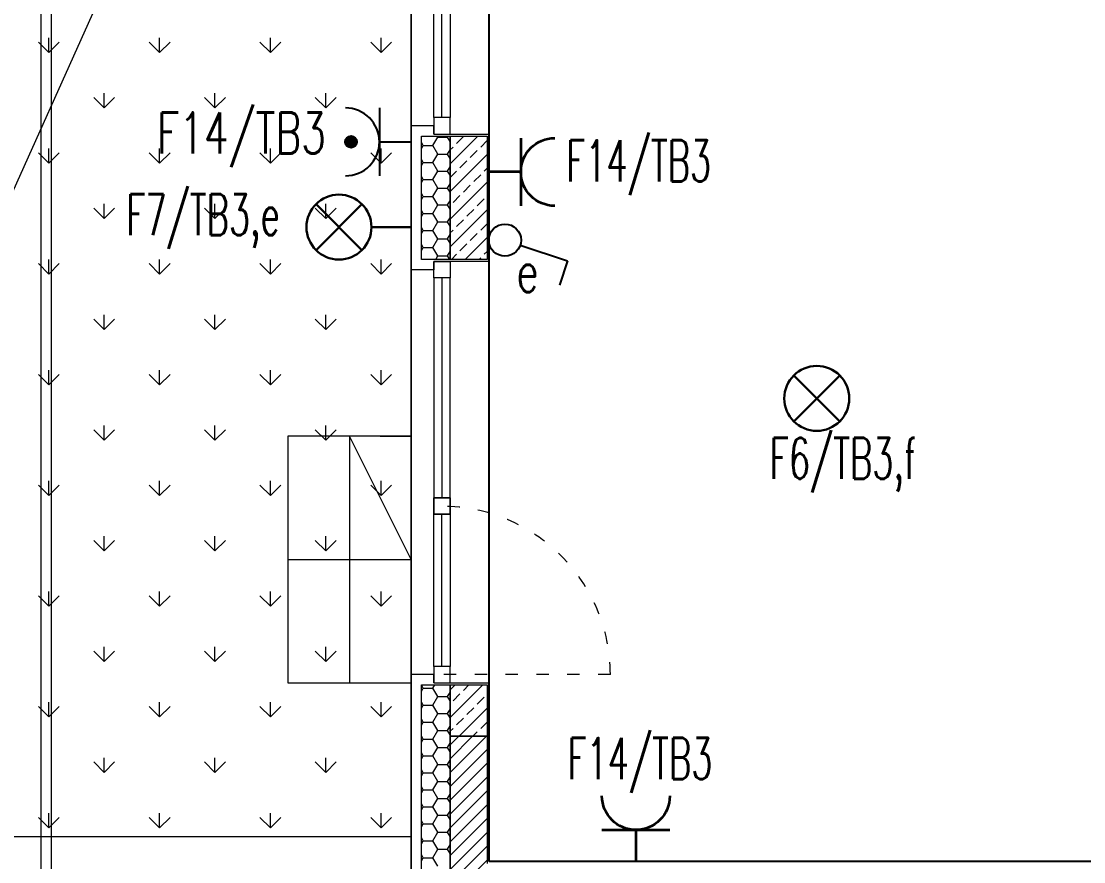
# Model space of a CAD drawing. Header units: millimetres. Extents: x 1780 to 154263, y -7240 to 17216.
# Drawn here: x 123685 to 124202, y 2882 to 3291 of the extents above; entities that cross this region are included whole.
import ezdxf

# ---------------------------------------------------------------- set-up
doc = ezdxf.new("R2010")
doc.units = ezdxf.units.MM
doc.linetypes.add('ACAD_ISO03W100', pattern=[30, 12, -18])
for name, color, linetype, lineweight in [('2d_SX_gruba przekroje', 90, 'Continuous', 20), ('2d_SX_oznaczenia', 40, 'Continuous', 0), ('2d_SX_stolarka okienna', 5, 'Continuous', 5), ('2d_SX_szraf', 251, 'Continuous', 0), ('2d_SX_warstwy', 181, 'Continuous', 9), ('2d_SX_widok', 10, 'Continuous', 9)]:
    doc.layers.add(name, color=color, linetype=linetype, lineweight=lineweight)
doc.layers.add('2d_SX_powierzchnia', color=251, linetype='Continuous', plot=False)
doc.layers.add('2d_SX_rewizja 18 września', color=210, linetype='Continuous')
doc.layers.add('60 instalacje elektryka', color=10, linetype='Continuous')
doc.styles.add('OPIS', font='simplex.shx', dxfattribs={"width": 0.7, "height": 4})

# ---------------------------------------------------------------- blocks, each defined once
blk = doc.blocks.new('lampa1')
at = {"layer": '60 instalacje elektryka', "lineweight": 30}
for p, q in [((2045.42, 2946.75), (2067.75, 2924.42)), ((2067.75, 2946.75), (2045.42, 2924.42))]:
    blk.add_line(p, q, dxfattribs=at)
blk.add_circle((2056.58, 2935.58), 15.79, dxfattribs=at)
blk = doc.blocks.new('kinkiet')
at = {"layer": '60 instalacje elektryka', "lineweight": 30}
for p, q in [((-249830.13, -8956.18), (-249807.78, -8978.54)), ((-249830.13, -8978.54), (-249807.78, -8956.18)), ((-249834.76, -8967.36), (-249854.04, -8967.36))]:
    blk.add_line(p, q, dxfattribs=at)
blk.add_circle((-249818.96, -8967.36), 15.81, dxfattribs=at)
blk = doc.blocks.new('jednobiegunowy')
at = {"layer": '60 instalacje elektryka'}
for p, q in [((2190.56, 2793.4), (2200.02, 2802.78)), ((2200.02, 2802.78), (2204.88, 2797.97))]:
    blk.add_line(p, q, dxfattribs=at)
blk.add_circle((2187.5, 2790.37), 4.3, dxfattribs=at)
blk = doc.blocks.new('gniazdo')
at = {"layer": '60 instalacje elektryka', "lineweight": 35}
for p, q in [((1911.132, 1039.393), (1911.132, 1043.76)), ((1911.132, 1041.576), (1909.09, 1041.576))]:
    blk.add_line(p, q, dxfattribs=at)
blk.add_arc((1913.316, 1041.576), 2.184, 90, 270, dxfattribs=at)
blk = doc.blocks.new('gniazdo IP44')
at = {"layer": '60 instalacje elektryka'}
h = blk.add_hatch(color=256, dxfattribs=at)
h.dxf.hatch_style = 1
edge = h.paths.add_edge_path()
edge.add_arc((1758.87, 20893.39), 2.87, 0, 360)
at = {"layer": '60 instalacje elektryka', "lineweight": 25}
for p, q in [((1775.37, 20879.59), (1742.37, 20879.59)), ((1758.87, 20879.59), (1758.87, 20864.16))]:
    blk.add_line(p, q, dxfattribs=at)
at = {"layer": '60 instalacje elektryka'}
blk.add_circle((1758.87, 20893.39), 2.87, dxfattribs=at)
at = {"layer": '60 instalacje elektryka', "lineweight": 25}
blk.add_arc((1758.87, 20896.09), 16.5, 180, 0, dxfattribs=at)
blk = doc.blocks.new('2p bc')
at = {"layer": '2d_SX_gruba przekroje', "color": 8}
for p, q in [((107688, 1648.67), (107677, 1648.67)), ((107677, 1648.67), (107677, 1644.67)), ((107677, 1582.67), (107677, 1644.67)), ((107688, 1644.67), (107688, 1648.67)), ((107688, 1644.67), (107715, 1644.67)), ((107715, 1644.67), (107715, 1582.67)), ((107677, 1578.67), (107677, 1582.67)), ((107688, 1582.67), (107688, 1578.67)), ((107715, 1582.67), (107688, 1582.67)), ((107688, 1578.67), (107677, 1578.67)), ((107688, 1381.67), (107677, 1381.67)), ((107677, 1381.67), (107677, 1377.67)), ((107688, 1377.67), (107688, 1381.67)), ((107677, 1252.67), (107677, 1377.67)), ((107688, 1377.67), (107715, 1377.67)), ((107715, 1377.67), (107715, 1290.67)), ((107715, 1290.67), (108186, 1290.67))]:
    blk.add_line(p, q, dxfattribs=at)
at = {"layer": '2d_SX_oznaczenia', "color": 8, "ltscale": 0.5}
for p, q in [((107677, 1437.67), (107647, 1497.67)), ((107617, 1437.67), (107677, 1437.67))]:
    blk.add_line(p, q, dxfattribs=at)
at = {"layer": '2d_SX_powierzchnia', "color": 8}
for p, q in [((107715, 1290.67), (107715, 1830.67)), ((108406, 1290.67), (107715, 1290.67))]:
    blk.add_line(p, q, dxfattribs=at)
at = {"layer": '2d_SX_stolarka okienna', "color": 8, "linetype": 'ACAD_ISO03W100', "ltscale": 0.5}
blk.add_line((107774, 1381.67), (107692, 1381.67), dxfattribs=at)
at = {"layer": '2d_SX_stolarka okienna', "color": 8}
for points in [[(107696, 1652.67), (107688, 1652.67), (107688, 1740.67), (107696, 1740.67)], [(107696, 1644.67), (107696, 1652.67), (107688, 1652.67), (107688, 1644.67), (107696, 1644.67)], [(107696, 1582.67), (107696, 1574.67), (107688, 1574.67), (107688, 1582.67), (107696, 1582.67)], [(107696, 1574.67), (107688, 1574.67), (107688, 1467.67), (107696, 1467.67)], [(107696, 1459.67), (107696, 1467.67), (107688, 1467.67), (107688, 1459.67), (107696, 1459.67)], [(107696, 1467.67), (107696, 1459.67), (107688, 1459.67), (107688, 1467.67), (107696, 1467.67)], [(107696, 1385.67), (107688, 1385.67), (107688, 1459.67), (107696, 1459.67)], [(107696, 1377.67), (107696, 1385.67), (107688, 1385.67), (107688, 1377.67), (107696, 1377.67)]]:
    blk.add_lwpolyline(points, close=True, dxfattribs=at)
for points in [[(107692, 1652.67), (107692, 1740.67)], [(107692, 1574.67), (107692, 1467.67)], [(107692, 1385.67), (107692, 1459.67)]]:
    blk.add_lwpolyline(points, dxfattribs=at)
at = {"layer": '2d_SX_stolarka okienna', "color": 8, "linetype": 'ACAD_ISO03W100', "ltscale": 0.5}
blk.add_arc((107691.93, 1381.5), 82.07, 0.1168, 89.9514, dxfattribs=at)
at = {"layer": '2d_SX_szraf', "color": 8}
for p, q in [((107677, 2048.67), (107387, 1402.67)), ((107677, 2048.67), (107677, 1302.67)), ((107677, 1302.67), (107287, 1302.67))]:
    blk.add_line(p, q, dxfattribs=at)
at = {"layer": '2d_SX_szraf', "color": 8, "linetype": 'Continuous'}
for p, q in [((107500.76, 1684.32), (107500.76, 1691.46)), ((107554.64, 1684.32), (107554.64, 1691.46)), ((107608.52, 1684.32), (107608.52, 1691.46)), ((107662.41, 1684.32), (107662.41, 1691.46)), ((107500.76, 1684.32), (107495.71, 1689.37)), ((107500.76, 1684.32), (107505.81, 1689.37)), ((107554.64, 1684.32), (107549.59, 1689.37)), ((107554.64, 1684.32), (107559.69, 1689.37)), ((107608.52, 1684.32), (107603.47, 1689.37)), ((107608.52, 1684.32), (107613.58, 1689.37)), ((107662.41, 1684.32), (107657.35, 1689.37)), ((107662.41, 1684.32), (107667.46, 1689.37)), ((107527.7, 1657.38), (107522.65, 1662.43)), ((107527.7, 1657.38), (107527.7, 1664.52)), ((107527.7, 1657.38), (107532.75, 1662.43)), ((107581.58, 1657.38), (107576.53, 1662.43)), ((107581.58, 1657.38), (107581.58, 1664.52)), ((107581.58, 1657.38), (107586.63, 1662.43)), ((107635.46, 1657.38), (107630.41, 1662.43)), ((107635.46, 1657.38), (107635.46, 1664.52)), ((107635.46, 1657.38), (107640.52, 1662.43)), ((107682.9, 1639.02), (107682, 1640.58)), ((107687.66, 1639.02), (107690.04, 1643.15)), ((107690.04, 1643.15), (107689.74, 1643.67)), ((107690.04, 1643.15), (107694.8, 1643.15)), ((107694.8, 1643.15), (107695.1, 1643.67)), ((107696, 1641.08), (107694.8, 1643.15)), ((107696, 1643.66), (107696, 1643.67)), ((107696, 1630.19), (107709.47, 1643.67)), ((107699.09, 1640.02), (107702.46, 1643.39)), ((107710.88, 1638.34), (107714, 1641.46)), ((107500.76, 1630.44), (107495.71, 1635.49)), ((107500.76, 1630.44), (107500.76, 1637.58)), ((107500.76, 1630.44), (107505.81, 1635.49)), ((107554.64, 1630.44), (107549.59, 1635.49)), ((107554.64, 1630.44), (107554.64, 1637.58)), ((107554.64, 1630.44), (107559.69, 1635.49)), ((107608.52, 1630.44), (107603.47, 1635.49)), ((107608.52, 1630.44), (107608.52, 1637.58)), ((107608.52, 1630.44), (107613.58, 1635.49)), ((107662.41, 1630.44), (107657.35, 1635.49)), ((107662.41, 1630.44), (107662.41, 1637.58)), ((107662.41, 1630.44), (107667.46, 1635.49)), ((107682, 1637.47), (107682.9, 1639.02)), ((107682.9, 1639.02), (107687.66, 1639.02)), ((107690.04, 1634.9), (107687.66, 1639.02)), ((107687.66, 1630.77), (107690.04, 1634.9)), ((107690.04, 1634.9), (107694.8, 1634.9)), ((107694.8, 1634.9), (107696, 1636.97)), ((107696, 1632.83), (107694.8, 1634.9)), ((107696, 1636.93), (107697.41, 1638.34)), ((107696, 1616.72), (107714, 1634.72)), ((107705.82, 1633.28), (107709.19, 1636.65)), ((107682.9, 1630.77), (107682, 1632.33)), ((107682, 1629.22), (107682.9, 1630.77)), ((107682.9, 1630.77), (107687.66, 1630.77)), ((107690.04, 1626.65), (107687.66, 1630.77)), ((107700.77, 1628.23), (107704.14, 1631.6)), ((107682.9, 1622.52), (107682, 1624.08)), ((107687.66, 1622.52), (107690.04, 1626.65)), ((107690.04, 1626.65), (107694.8, 1626.65)), ((107694.8, 1626.65), (107696, 1628.72)), ((107696, 1624.58), (107694.8, 1626.65)), ((107696, 1623.46), (107699.09, 1626.55)), ((107707.51, 1621.5), (107710.88, 1624.87)), ((107712.56, 1626.55), (107714, 1627.99)), ((107682, 1620.97), (107682.9, 1622.52)), ((107682.9, 1622.52), (107687.66, 1622.52)), ((107690.04, 1618.4), (107687.66, 1622.52)), ((107694.8, 1618.4), (107696, 1620.47)), ((107696, 1603.25), (107714, 1621.25)), ((107702.46, 1616.45), (107705.82, 1619.81)), ((107682.9, 1614.28), (107682, 1615.83)), ((107682, 1612.72), (107682.9, 1614.28)), ((107682.9, 1614.28), (107687.66, 1614.28)), ((107687.66, 1614.28), (107690.04, 1618.4)), ((107690.04, 1610.15), (107687.66, 1614.28)), ((107690.04, 1618.4), (107694.8, 1618.4)), ((107696, 1616.33), (107694.8, 1618.4)), ((107697.41, 1611.39), (107700.77, 1614.76)), ((107527.7, 1603.5), (107522.65, 1608.55)), ((107527.7, 1603.5), (107527.7, 1610.64)), ((107527.7, 1603.5), (107532.75, 1608.55)), ((107581.58, 1603.5), (107576.53, 1608.55)), ((107581.58, 1603.5), (107581.58, 1610.64)), ((107581.58, 1603.5), (107586.63, 1608.55)), ((107635.46, 1603.5), (107630.41, 1608.55)), ((107635.46, 1603.5), (107635.46, 1610.64)), ((107635.46, 1603.5), (107640.52, 1608.55)), ((107687.66, 1606.03), (107690.04, 1610.15)), ((107690.04, 1610.15), (107694.8, 1610.15)), ((107694.8, 1610.15), (107696, 1612.22)), ((107696, 1608.08), (107694.8, 1610.15)), ((107709.19, 1609.71), (107712.56, 1613.08)), ((107682.9, 1606.03), (107682, 1607.58)), ((107682, 1604.47), (107682.9, 1606.03)), ((107682.9, 1606.03), (107687.66, 1606.03)), ((107690.04, 1601.9), (107687.66, 1606.03)), ((107694.8, 1601.9), (107696, 1603.97)), ((107696, 1589.78), (107714, 1607.78)), ((107699.09, 1599.61), (107702.46, 1602.98)), ((107704.14, 1604.66), (107707.51, 1608.03)), ((107682.9, 1597.78), (107682, 1599.33)), ((107682, 1596.22), (107682.9, 1597.78)), ((107682.9, 1597.78), (107687.66, 1597.78)), ((107687.66, 1597.78), (107690.04, 1601.9)), ((107690.04, 1593.65), (107687.66, 1597.78)), ((107690.04, 1601.9), (107694.8, 1601.9)), ((107696, 1599.83), (107694.8, 1601.9)), ((107696, 1596.52), (107697.41, 1597.92)), ((107710.88, 1597.92), (107714, 1601.05)), ((107687.66, 1589.53), (107690.04, 1593.65)), ((107690.04, 1593.65), (107694.8, 1593.65)), ((107694.8, 1593.65), (107696, 1595.72)), ((107696, 1591.58), (107694.8, 1593.65)), ((107703.35, 1583.67), (107714, 1594.31)), ((107705.82, 1592.87), (107709.19, 1596.24)), ((107682.9, 1589.53), (107682, 1591.09)), ((107682, 1587.97), (107682.9, 1589.53)), ((107682.9, 1589.53), (107687.66, 1589.53)), ((107690.04, 1585.4), (107687.66, 1589.53)), ((107694.8, 1585.4), (107696, 1587.47)), ((107700.77, 1587.82), (107704.14, 1591.19)), ((107712.56, 1586.14), (107714, 1587.58)), ((107500.76, 1576.55), (107500.76, 1583.7)), ((107554.64, 1576.55), (107554.64, 1583.7)), ((107608.52, 1576.55), (107608.52, 1583.7)), ((107662.41, 1576.55), (107662.41, 1583.7)), ((107689.04, 1583.67), (107690.04, 1585.4)), ((107690.04, 1585.4), (107694.8, 1585.4)), ((107695.81, 1583.67), (107694.8, 1585.4)), ((107696.62, 1583.67), (107699.09, 1586.14)), ((107710.09, 1583.67), (107710.88, 1584.45)), ((107500.76, 1576.55), (107495.71, 1581.61)), ((107500.76, 1576.55), (107505.81, 1581.61)), ((107554.64, 1576.55), (107549.59, 1581.61)), ((107554.64, 1576.55), (107559.69, 1581.61)), ((107608.52, 1576.55), (107603.47, 1581.61)), ((107608.52, 1576.55), (107613.58, 1581.61)), ((107662.41, 1576.55), (107657.35, 1581.61)), ((107662.41, 1576.55), (107667.46, 1581.61)), ((107527.7, 1549.61), (107527.7, 1556.76)), ((107581.58, 1549.61), (107581.58, 1556.76)), ((107635.46, 1549.61), (107635.46, 1556.76)), ((107527.7, 1549.61), (107522.65, 1554.67)), ((107527.7, 1549.61), (107532.75, 1554.67)), ((107581.58, 1549.61), (107576.53, 1554.67)), ((107581.58, 1549.61), (107586.63, 1554.67)), ((107635.46, 1549.61), (107630.41, 1554.67)), ((107635.46, 1549.61), (107640.52, 1554.67)), ((107500.76, 1522.67), (107495.71, 1527.72)), ((107500.76, 1522.67), (107500.76, 1529.82)), ((107500.76, 1522.67), (107505.81, 1527.72)), ((107554.64, 1522.67), (107549.59, 1527.72)), ((107554.64, 1522.67), (107554.64, 1529.82)), ((107554.64, 1522.67), (107559.69, 1527.72)), ((107608.52, 1522.67), (107603.47, 1527.72)), ((107608.52, 1522.67), (107608.52, 1529.82)), ((107608.52, 1522.67), (107613.58, 1527.72)), ((107662.41, 1522.67), (107657.35, 1527.72)), ((107662.41, 1522.67), (107662.41, 1529.82)), ((107662.41, 1522.67), (107667.46, 1527.72)), ((107527.7, 1495.73), (107522.65, 1500.78)), ((107527.7, 1495.73), (107527.7, 1502.88)), ((107527.7, 1495.73), (107532.75, 1500.78)), ((107581.58, 1495.73), (107576.53, 1500.78)), ((107581.58, 1495.73), (107581.58, 1502.88)), ((107581.58, 1495.73), (107586.63, 1500.78)), ((107635.46, 1495.73), (107630.41, 1500.78)), ((107635.46, 1495.73), (107635.46, 1502.88)), ((107635.46, 1495.73), (107640.52, 1500.78)), ((107500.76, 1468.79), (107495.71, 1473.84)), ((107500.76, 1468.79), (107500.76, 1475.94)), ((107500.76, 1468.79), (107505.81, 1473.84)), ((107554.64, 1468.79), (107549.59, 1473.84)), ((107554.64, 1468.79), (107554.64, 1475.94)), ((107554.64, 1468.79), (107559.69, 1473.84)), ((107608.52, 1468.79), (107603.47, 1473.84)), ((107608.52, 1468.79), (107608.52, 1475.94)), ((107608.52, 1468.79), (107613.58, 1473.84)), ((107662.41, 1468.79), (107657.35, 1473.84)), ((107662.41, 1468.79), (107662.41, 1475.94)), ((107662.41, 1468.79), (107667.46, 1473.84)), ((107527.7, 1441.85), (107527.7, 1448.99)), ((107581.58, 1441.85), (107581.58, 1448.99)), ((107635.46, 1441.85), (107635.46, 1448.99)), ((107527.7, 1441.85), (107522.65, 1446.9)), ((107527.7, 1441.85), (107532.75, 1446.9)), ((107581.58, 1441.85), (107576.53, 1446.9)), ((107581.58, 1441.85), (107586.63, 1446.9)), ((107635.46, 1441.85), (107630.41, 1446.9)), ((107635.46, 1441.85), (107640.52, 1446.9)), ((107500.76, 1414.91), (107500.76, 1422.05)), ((107554.64, 1414.91), (107554.64, 1422.05)), ((107608.52, 1414.91), (107608.52, 1422.05)), ((107662.41, 1414.91), (107662.41, 1422.05)), ((107500.76, 1414.91), (107495.71, 1419.96)), ((107500.76, 1414.91), (107505.81, 1419.96)), ((107554.64, 1414.91), (107549.59, 1419.96)), ((107554.64, 1414.91), (107559.69, 1419.96)), ((107608.52, 1414.91), (107603.47, 1419.96)), ((107608.52, 1414.91), (107613.58, 1419.96)), ((107662.41, 1414.91), (107657.35, 1419.96)), ((107662.41, 1414.91), (107667.46, 1419.96)), ((107527.7, 1387.97), (107522.65, 1393.02)), ((107527.7, 1387.97), (107527.7, 1395.11)), ((107527.7, 1387.97), (107532.75, 1393.02)), ((107581.58, 1387.97), (107576.53, 1393.02)), ((107581.58, 1387.97), (107581.58, 1395.11)), ((107581.58, 1387.97), (107586.63, 1393.02)), ((107635.46, 1387.97), (107630.41, 1393.02)), ((107635.46, 1387.97), (107635.46, 1395.11)), ((107635.46, 1387.97), (107640.52, 1393.02)), ((107682.9, 1375.06), (107682, 1376.61)), ((107687.66, 1375.06), (107688.59, 1376.67)), ((107696, 1374.26), (107698.41, 1376.67)), ((107696, 1360.79), (107711.88, 1376.67)), ((107702.46, 1373.98), (107705.14, 1376.67)), ((107682, 1373.5), (107682.9, 1375.06)), ((107682.9, 1375.06), (107687.66, 1375.06)), ((107690.04, 1370.93), (107687.66, 1375.06)), ((107687.66, 1366.81), (107690.04, 1370.93)), ((107690.04, 1370.93), (107694.8, 1370.93)), ((107694.8, 1370.93), (107696, 1373)), ((107696, 1368.86), (107694.8, 1370.93)), ((107697.41, 1368.93), (107700.77, 1372.3)), ((107709.19, 1367.24), (107712.56, 1370.61)), ((107500.76, 1361.03), (107495.71, 1366.08)), ((107500.76, 1361.03), (107500.76, 1368.17)), ((107500.76, 1361.03), (107505.81, 1366.08)), ((107554.64, 1361.03), (107549.59, 1366.08)), ((107554.64, 1361.03), (107554.64, 1368.17)), ((107554.64, 1361.03), (107559.69, 1366.08)), ((107608.52, 1361.03), (107603.47, 1366.08)), ((107608.52, 1361.03), (107608.52, 1368.17)), ((107608.52, 1361.03), (107613.58, 1366.08)), ((107662.41, 1361.03), (107657.35, 1366.08)), ((107662.41, 1361.03), (107662.41, 1368.17)), ((107662.41, 1361.03), (107667.46, 1366.08)), ((107682.9, 1366.81), (107682, 1368.37)), ((107682, 1365.25), (107682.9, 1366.81)), ((107682.9, 1366.81), (107687.66, 1366.81)), ((107690.04, 1362.68), (107687.66, 1366.81)), ((107700.35, 1351.67), (107714, 1365.32)), ((107704.14, 1362.19), (107707.51, 1365.56)), ((107682.9, 1358.56), (107682, 1360.12)), ((107687.66, 1358.56), (107690.04, 1362.68)), ((107690.04, 1362.68), (107694.8, 1362.68)), ((107694.8, 1362.68), (107696, 1364.75)), ((107696, 1360.61), (107694.8, 1362.68)), ((107699.09, 1357.14), (107702.46, 1360.51)), ((107682, 1357), (107682.9, 1358.56)), ((107682.9, 1358.56), (107687.66, 1358.56)), ((107690.04, 1354.44), (107687.66, 1358.56)), ((107694.8, 1354.44), (107696, 1356.51)), ((107696, 1354.05), (107697.41, 1355.46)), ((107710.88, 1355.46), (107714, 1358.58)), ((107682.9, 1350.31), (107682, 1351.87)), ((107682, 1348.75), (107682.9, 1350.31)), ((107682.9, 1350.31), (107687.66, 1350.31)), ((107687.66, 1350.31), (107690.04, 1354.44)), ((107690.04, 1346.19), (107687.66, 1350.31)), ((107690.04, 1354.44), (107694.8, 1354.44)), ((107696, 1352.37), (107694.8, 1354.44)), ((107696, 1347.48), (107700.19, 1351.67)), ((107696, 1340.74), (107706.92, 1351.67)), ((107696, 1334.01), (107713.66, 1351.67)), ((107707.08, 1351.67), (107709.19, 1353.77)), ((107713.82, 1351.67), (107714, 1351.84)), ((107687.66, 1342.06), (107690.04, 1346.19)), ((107690.04, 1346.19), (107694.8, 1346.19)), ((107694.8, 1346.19), (107696, 1348.26)), ((107696, 1344.12), (107694.8, 1346.19)), ((107696, 1327.27), (107714, 1345.27)), ((107527.7, 1334.09), (107527.7, 1341.23)), ((107581.58, 1334.09), (107581.58, 1341.23)), ((107635.46, 1334.09), (107635.46, 1341.23)), ((107682.9, 1342.06), (107682, 1343.62)), ((107682, 1340.51), (107682.9, 1342.06)), ((107682.9, 1342.06), (107687.66, 1342.06)), ((107690.04, 1337.94), (107687.66, 1342.06)), ((107694.8, 1337.94), (107696, 1340.01)), ((107527.7, 1334.09), (107522.65, 1339.14)), ((107527.7, 1334.09), (107532.75, 1339.14)), ((107581.58, 1334.09), (107576.53, 1339.14)), ((107581.58, 1334.09), (107586.63, 1339.14)), ((107635.46, 1334.09), (107630.41, 1339.14)), ((107635.46, 1334.09), (107640.52, 1339.14)), ((107682.9, 1333.81), (107682, 1335.37)), ((107687.66, 1333.81), (107690.04, 1337.94)), ((107690.04, 1337.94), (107694.8, 1337.94)), ((107696, 1335.87), (107694.8, 1337.94)), ((107696, 1320.53), (107714, 1338.53)), ((107682, 1332.26), (107682.9, 1333.81)), ((107682.9, 1333.81), (107687.66, 1333.81)), ((107690.04, 1329.69), (107687.66, 1333.81)), ((107687.66, 1325.56), (107690.04, 1329.69)), ((107690.04, 1329.69), (107694.8, 1329.69)), ((107694.8, 1329.69), (107696, 1331.76)), ((107696, 1327.62), (107694.8, 1329.69)), ((107696, 1313.8), (107714, 1331.8)), ((107682.9, 1325.56), (107682, 1327.12)), ((107682, 1324.01), (107682.9, 1325.56)), ((107682.9, 1325.56), (107687.66, 1325.56)), ((107690.04, 1321.44), (107687.66, 1325.56)), ((107696, 1307.06), (107714, 1325.06)), ((107682.9, 1317.32), (107682, 1318.87)), ((107687.66, 1317.32), (107690.04, 1321.44)), ((107690.04, 1321.44), (107694.8, 1321.44)), ((107694.8, 1321.44), (107696, 1323.51)), ((107696, 1319.37), (107694.8, 1321.44)), ((107500.76, 1307.15), (107500.76, 1314.29)), ((107554.64, 1307.15), (107554.64, 1314.29)), ((107608.52, 1307.15), (107608.52, 1314.29)), ((107662.41, 1307.15), (107662.41, 1314.29)), ((107682, 1315.76), (107682.9, 1317.32)), ((107682.9, 1317.32), (107687.66, 1317.32)), ((107690.04, 1313.19), (107687.66, 1317.32)), ((107694.8, 1313.19), (107696, 1315.26)), ((107696, 1300.33), (107714, 1318.33)), ((107500.76, 1307.15), (107495.71, 1312.2)), ((107500.76, 1307.15), (107505.81, 1312.2)), ((107554.64, 1307.15), (107549.59, 1312.2)), ((107554.64, 1307.15), (107559.69, 1312.2)), ((107608.52, 1307.15), (107603.47, 1312.2)), ((107608.52, 1307.15), (107613.58, 1312.2)), ((107662.41, 1307.15), (107657.35, 1312.2)), ((107662.41, 1307.15), (107667.46, 1312.2)), ((107682.9, 1309.07), (107682, 1310.62)), ((107682, 1307.51), (107682.9, 1309.07)), ((107682.9, 1309.07), (107687.66, 1309.07)), ((107687.66, 1309.07), (107690.04, 1313.19)), ((107690.04, 1304.94), (107687.66, 1309.07)), ((107690.04, 1313.19), (107694.8, 1313.19)), ((107696, 1311.12), (107694.8, 1313.19)), ((107696, 1293.59), (107714, 1311.59)), ((107687.66, 1300.82), (107690.04, 1304.94)), ((107690.04, 1304.94), (107694.8, 1304.94)), ((107694.8, 1304.94), (107696, 1307.01)), ((107696, 1302.87), (107694.8, 1304.94)), ((107696, 1286.86), (107714, 1304.86)), ((107682.9, 1300.82), (107682, 1302.37)), ((107682, 1299.26), (107682.9, 1300.82)), ((107682.9, 1300.82), (107687.66, 1300.82)), ((107690.04, 1296.69), (107687.66, 1300.82)), ((107694.8, 1296.69), (107696, 1298.76)), ((107696, 1280.12), (107714, 1298.12)), ((107682.9, 1292.57), (107682, 1294.13)), ((107687.66, 1292.57), (107690.04, 1296.69)), ((107690.04, 1296.69), (107694.8, 1296.69)), ((107696, 1294.62), (107694.8, 1296.69)), ((107682, 1291.01), (107682.9, 1292.57)), ((107682.9, 1292.57), (107687.66, 1292.57)), ((107690.04, 1288.44), (107687.66, 1292.57)), ((107696, 1273.39), (107714, 1291.39))]:
    blk.add_line(p, q, dxfattribs=at)
at = {"layer": '2d_SX_warstwy', "color": 8}
for p, q in [((107682, 1583.67), (107682, 1643.67)), ((107682, 1643.67), (107696, 1643.67)), ((107696, 1643.67), (107696, 1583.67)), ((107696, 1643.67), (107714, 1643.67)), ((107696, 1583.67), (107696, 1643.67)), ((107714, 1643.67), (107714, 1583.67)), ((107696, 1583.67), (107682, 1583.67)), ((107714, 1583.67), (107696, 1583.67)), ((107682, 1257.67), (107682, 1376.67)), ((107682, 1376.67), (107696, 1376.67)), ((107696, 1376.67), (107714, 1376.67)), ((107696, 1351.67), (107696, 1376.67)), ((107696, 1376.67), (107696, 1271.67)), ((107714, 1376.67), (107714, 1351.67)), ((107714, 1351.67), (107696, 1351.67)), ((107696, 1271.67), (107696, 1351.67)), ((107696, 1351.67), (107714, 1351.67)), ((107714, 1351.67), (107714, 1289.67))]:
    blk.add_line(p, q, dxfattribs=at)
at = {"layer": '2d_SX_widok', "color": 8, "ltscale": 0.5}
for p, q in [((107677, 1267.67), (107677, 2083.67)), ((107497, 1262.67), (107497, 1920.67)), ((107677, 1920.67), (107677, 1262.67)), ((107502, 1267.67), (107502, 1915.67)), ((107677, 1915.67), (107677, 1267.67)), ((107677, 1648.67), (107677, 1826.67)), ((107677, 1381.67), (107677, 1581.67)), ((107637, 1497.67), (107617, 1497.67)), ((107617, 1497.67), (107617, 1377.67)), ((107647, 1497.67), (107637, 1497.67)), ((107662, 1497.67), (107647, 1497.67)), ((107647, 1497.67), (107647, 1377.67)), ((107677, 1497.67), (107662, 1497.67)), ((107677, 1497.67), (107662, 1497.67)), ((107662, 1497.67), (107677, 1497.67)), ((107677, 1497.67), (107677, 1377.67)), ((107617, 1377.67), (107647, 1377.67)), ((107647, 1377.67), (107677, 1377.67)), ((107677, 1377.67), (107677, 1377.67))]:
    blk.add_line(p, q, dxfattribs=at)

msp = doc.modelspace()

# ---------------------------------------------------------------- block references
at = {"layer": '2d_SX_rewizja 18 września'}
msp.add_blockref('2p bc', (16197.39, 1591.16), dxfattribs=at)
at = {"layer": '60 instalacje elektryka'}
for name, p, rotation in [('gniazdo IP44', (144738.55, 1473.14), 89.99999999999999), ('kinkiet', (-125979.65, -5776.81), 180)]:
    msp.add_blockref(name, p, dxfattribs=dict(at, rotation=rotation))
for name, p, xscale, yscale, zscale, rotation in [('gniazdo', (109486.91, 11087.75), -7.556206694400001, 7.556206694400001, 7.556206694400001, 180), ('jednobiegunowy', (117595.9, 4434.9), 1.818212235840003, 1.818212235840003, 1.818212235840003, 296.9078993004624), ('lampa1', (121133.02, 5166.05), 1.0011, 1.0011, 1.0011, 270.0000000000001), ('gniazdo', (116113.44, -11543.65), -7.556206694400001, 7.556206694400001, 7.556206694400001, 270)]:
    msp.add_blockref(name, p, dxfattribs=dict(at, xscale=xscale, yscale=yscale, zscale=zscale, rotation=rotation))

# ---------------------------------------------------------------- texts
at = {"layer": '60 instalacje elektryka', "lineweight": 15, "char_height": 20, "style": 'OPIS'}
for s, insert, width, attachment_point in [('\\pxql;F14/TB3', (123750.77, 3246.37), 90, 1), ('\\pxql;{\\W0.6;F14/TB3}', (123972.13, 3232.81), 22.1829, 3), ('\\pxql;{\\W0.6;F7/TB3,e}', (123758.03, 3206.6), 22.1829, 3), ('\\pxql;{\\W0.6;F6/TB3,f}', (124048.95, 3088.01), 22.1829, 1), ('\\pxql;{\\W0.6;F14/TB3}', (123972.75, 2942.01), 22.1829, 3)]:
    msp.add_mtext(s, dxfattribs=dict(at, insert=insert, width=width, attachment_point=attachment_point))
at = {"layer": '60 instalacje elektryka', "lineweight": 20, "insert": (123936.44, 3158.9), "char_height": 20, "width": 8.2, "attachment_point": 9, "rotation": 0, "style": 'OPIS'}
msp.add_mtext('\\pxqr;e', dxfattribs=at)

doc.saveas('drawing.dxf')
